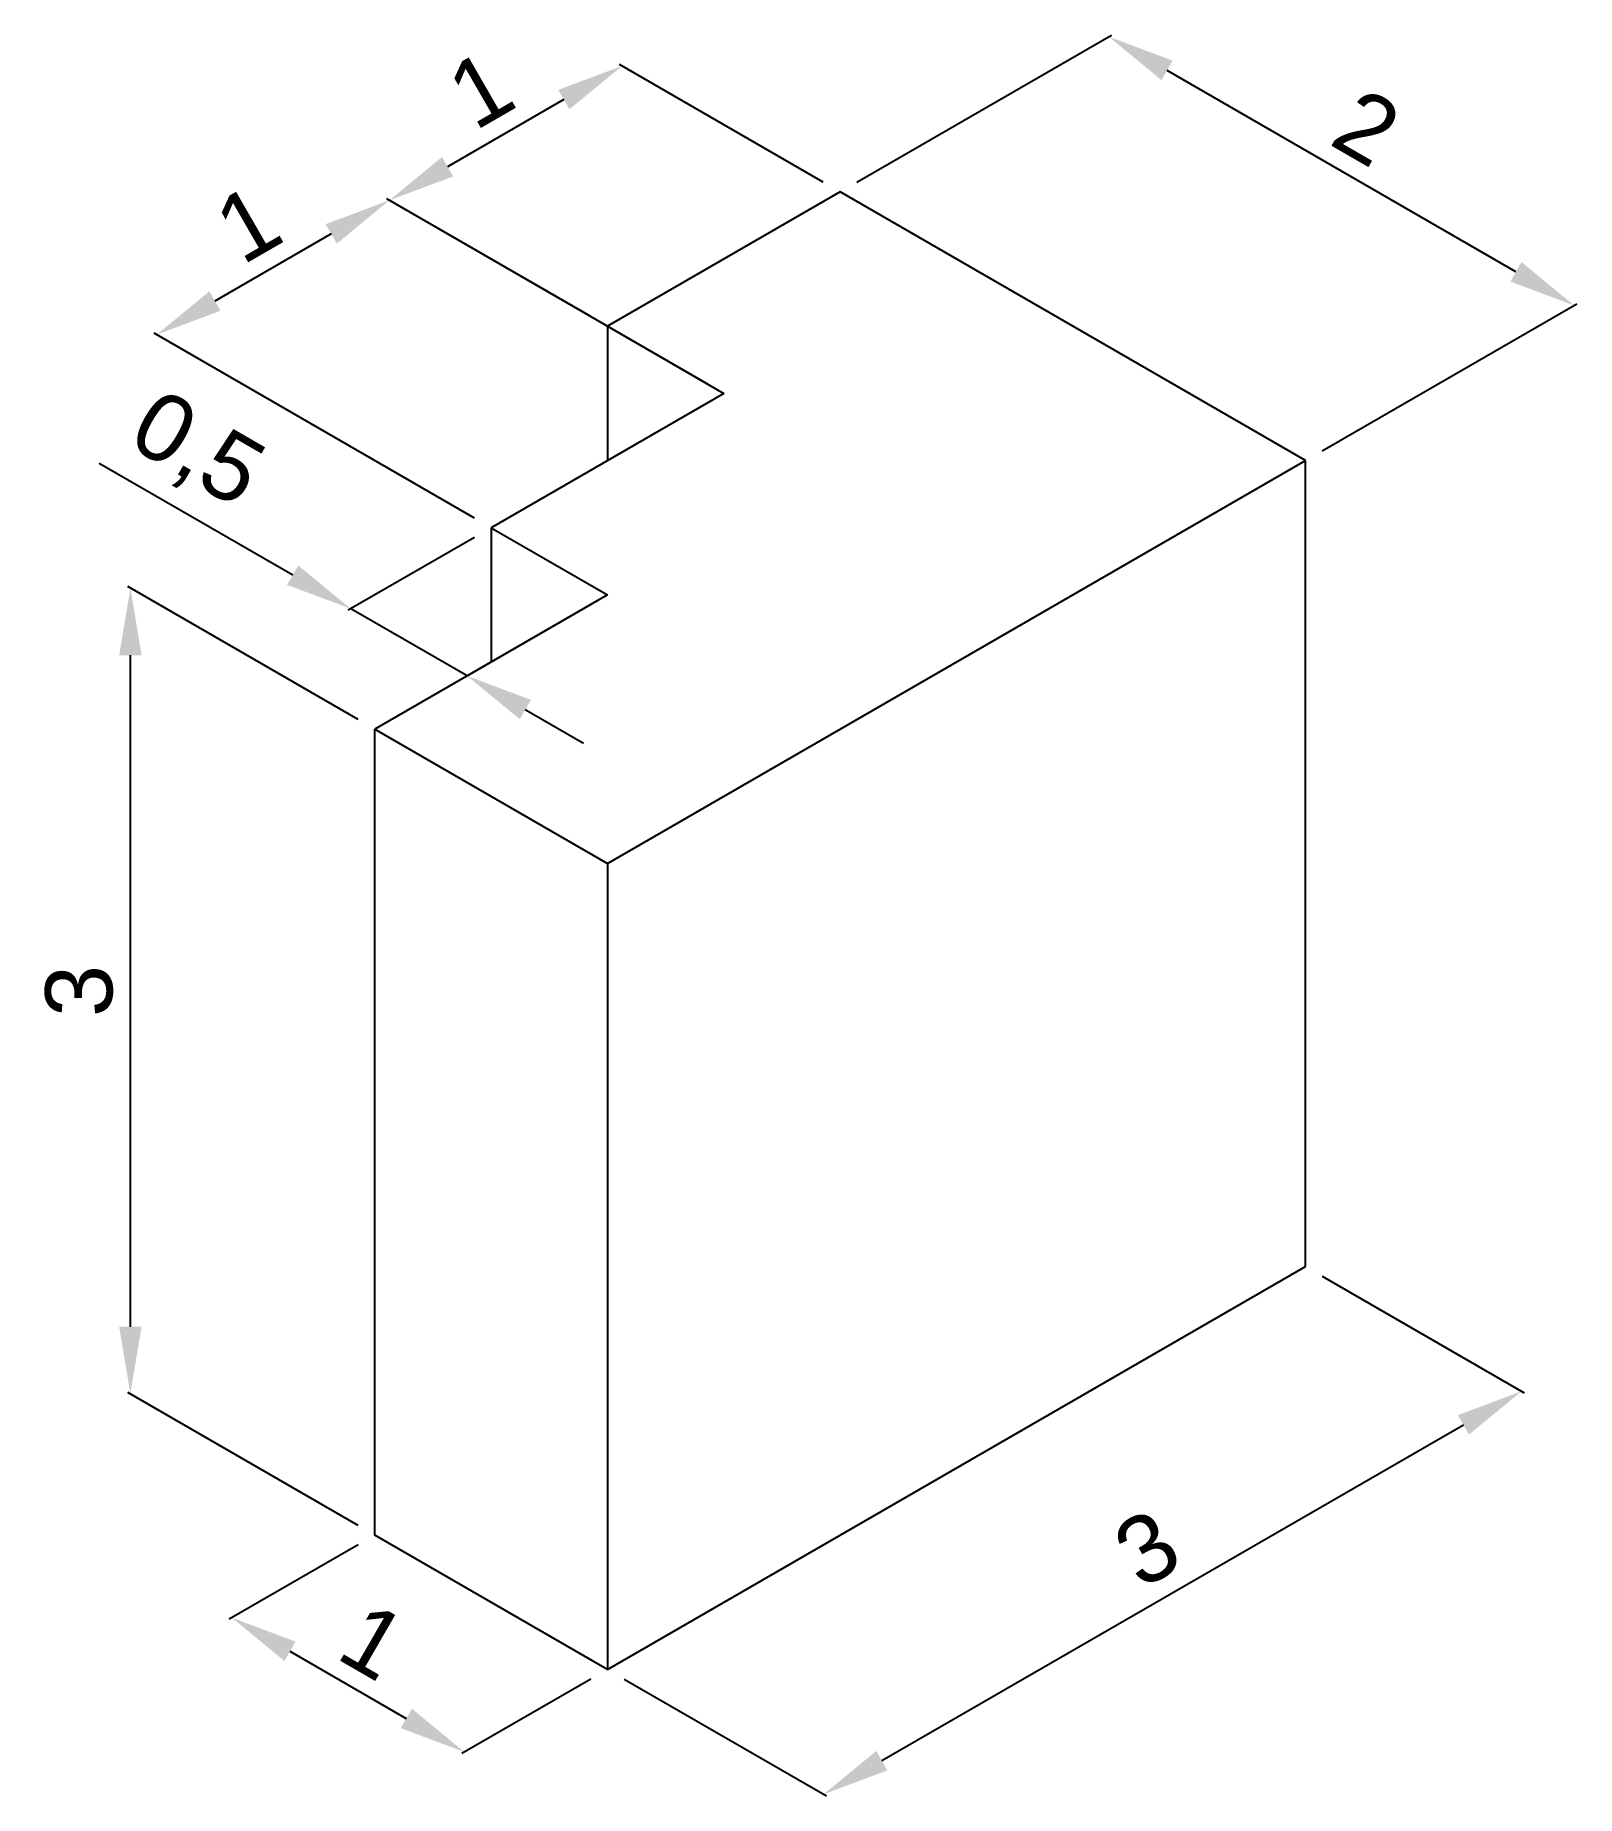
# Model space of a CAD drawing. Header units: millimetres. Extents: x -2.13 to 3.61, y -0.47 to 6.08.
import ezdxf

# ---------------------------------------------------------------- set-up
doc = ezdxf.new("R2010")
doc.units = ezdxf.units.MM
doc.styles.get("Standard").update_dxf_attribs({"font": 'arial.ttf'})
doc.dimstyles.new('ISO-25', dxfattribs={"dimtxt": 0.25, "dimasz": 0.25, "dimexe": 0.01, "dimexo": 0.0625, "dimgap": 0.0625, "dimtad": 1, "dimtxsty": 'Standard', "dimcen": 2.5, "dimadec": 0, "dimazin": 0, "dimtfac": 1, "dimtmove": 0, "dimatfit": 3, "dimfxl": 1, "dimarcsym": 0})

# ---------------------------------------------------------------- blocks, each defined once
blk = doc.blocks.new('*D1')
at = {"color": 0, "lineweight": -2, "transparency": 16777216}
for p, q in [((-0.9285, 0.4639), (-1.4086, 0.1867)), ((-1.1821, 0.0675), (-0.7491, -0.1825)), ((-0.0625, -0.0361), (-0.5426, -0.3133))]:
    blk.add_line(p, q, dxfattribs=at)
at = {"color": 0, "transparency": 16777216}
for points in [[(-1.1613, 0.1036), (-1.2029, 0.0314), (-1.3986, 0.1925)], [(-0.7283, -0.1464), (-0.7699, -0.2186), (-0.5326, -0.3075)]]:
    blk.add_solid(points, dxfattribs=at)
at = {"layer": 'Defpoints', "color": 0, "transparency": 16777216}
for p in [(-0.866, 0.5), (0, 0), (-0.5326, -0.3075)]:
    blk.add_point(p, dxfattribs=at)
at = {"color": 0, "transparency": 16777216, "insert": (-0.8716, 0.1053), "char_height": 0.25, "attachment_point": 5, "rotation": 330}
blk.add_mtext('1', dxfattribs=at)
blk = doc.blocks.new('*D2')
at = {"color": 0, "lineweight": -2, "transparency": 16777216}
for p, q in [((-0.9285, 3.5361), (-1.7863, 4.0313)), ((-1.7763, 1.2755), (-1.7763, 3.7755)), ((-0.9285, 0.5361), (-1.7863, 1.0313))]:
    blk.add_line(p, q, dxfattribs=at)
at = {"color": 0, "transparency": 16777216}
for points in [[(-1.8179, 3.7755), (-1.7346, 3.7755), (-1.7763, 4.0255)], [(-1.8179, 1.2755), (-1.7346, 1.2755), (-1.7763, 1.0255)]]:
    blk.add_solid(points, dxfattribs=at)
at = {"layer": 'Defpoints', "color": 0, "transparency": 16777216}
for p in [(-1.7763, 4.0255), (-0.866, 3.5), (-0.866, 0.5)]:
    blk.add_point(p, dxfattribs=at)
at = {"color": 0, "transparency": 16777216, "insert": (-1.9665, 2.5255), "char_height": 0.25, "attachment_point": 5, "rotation": 90}
blk.add_mtext('3', dxfattribs=at)
blk = doc.blocks.new('*D3')
at = {"color": 0, "lineweight": -2, "transparency": 16777216}
for p, q in [((2.6606, 1.4639), (3.4129, 1.0296)), ((1.0213, -0.3396), (3.1863, 0.9104)), ((0.0625, -0.0361), (0.8148, -0.4704))]:
    blk.add_line(p, q, dxfattribs=at)
at = {"color": 0, "transparency": 16777216}
for points in [[(3.1655, 0.9464), (3.2072, 0.8743), (3.4029, 1.0354)], [(1.0005, -0.3036), (1.0421, -0.3757), (0.8048, -0.4646)]]:
    blk.add_solid(points, dxfattribs=at)
at = {"layer": 'Defpoints', "color": 0, "transparency": 16777216}
for p in [(2.5981, 1.5), (3.4029, 1.0354), (0, 0)]:
    blk.add_point(p, dxfattribs=at)
at = {"color": 0, "transparency": 16777216, "insert": (2.0087, 0.4501), "char_height": 0.25, "attachment_point": 5, "rotation": 30}
blk.add_mtext('3', dxfattribs=at)
blk = doc.blocks.new('*D4')
at = {"color": 0, "lineweight": -2, "transparency": 16777216}
for p, q in [((0.9285, 5.5361), (1.8765, 6.0834)), ((3.382, 5.2026), (2.083, 5.9526)), ((2.6606, 4.5361), (3.6085, 5.0834))]:
    blk.add_line(p, q, dxfattribs=at)
at = {"color": 0, "transparency": 16777216}
for points in [[(2.1038, 5.9887), (2.0621, 5.9165), (1.8665, 6.0776)], [(3.4028, 5.2387), (3.3612, 5.1665), (3.5985, 5.0776)]]:
    blk.add_solid(points, dxfattribs=at)
at = {"layer": 'Defpoints', "color": 0, "transparency": 16777216}
for p in [(1.8665, 6.0776), (0.866, 5.5), (2.5981, 4.5)]:
    blk.add_point(p, dxfattribs=at)
at = {"color": 0, "transparency": 16777216, "insert": (2.8265, 5.7404), "char_height": 0.25, "attachment_point": 5, "rotation": 330}
blk.add_mtext('2', dxfattribs=at)
blk = doc.blocks.new('*D5')
at = {"color": 0, "lineweight": -2, "transparency": 16777216}
for p, q in [((0.8035, 5.5361), (0.0441, 5.9746)), ((-0.1624, 5.8438), (-0.5954, 5.5938)), ((-0.0625, 5.0361), (-0.822, 5.4746))]:
    blk.add_line(p, q, dxfattribs=at)
at = {"color": 0, "transparency": 16777216}
for points in [[(-0.1833, 5.8799), (-0.1416, 5.8077), (0.0541, 5.9688)], [(-0.6163, 5.6299), (-0.5746, 5.5577), (-0.812, 5.4688)]]:
    blk.add_solid(points, dxfattribs=at)
at = {"layer": 'Defpoints', "color": 0, "transparency": 16777216}
for p in [(-0.812, 5.4688), (0.866, 5.5), (0, 5)]:
    blk.add_point(p, dxfattribs=at)
at = {"color": 0, "transparency": 16777216, "insert": (-0.4729, 5.8816), "char_height": 0.25, "attachment_point": 5, "rotation": 30}
blk.add_mtext('1', dxfattribs=at)
blk = doc.blocks.new('*D6')
at = {"color": 0, "lineweight": -2, "transparency": 16777216}
for p, q in [((0.3705, 4.7861), (-0.822, 5.4746)), ((-1.0285, 5.3438), (-1.4615, 5.0938)), ((-0.4955, 4.2861), (-1.688, 4.9746))]:
    blk.add_line(p, q, dxfattribs=at)
at = {"color": 0, "transparency": 16777216}
for points in [[(-1.0493, 5.3799), (-1.0076, 5.3077), (-0.812, 5.4688)], [(-1.4823, 5.1299), (-1.4406, 5.0577), (-1.678, 4.9688)]]:
    blk.add_solid(points, dxfattribs=at)
at = {"layer": 'Defpoints', "color": 0, "transparency": 16777216}
for p in [(-1.678, 4.9688), (0.433, 4.75), (-0.433, 4.25)]:
    blk.add_point(p, dxfattribs=at)
at = {"color": 0, "transparency": 16777216, "insert": (-1.339, 5.3816), "char_height": 0.25, "attachment_point": 5, "rotation": 30}
blk.add_mtext('1', dxfattribs=at)
blk = doc.blocks.new('*D7')
at = {"color": 0, "lineweight": -2, "transparency": 16777216}
for p, q in [((-1.172, 4.0733), (-1.8926, 4.4893)), ((-0.4955, 4.2139), (-0.9655, 3.9426)), ((-0.5225, 3.6983), (-0.9555, 3.9483)), ((-0.0625, 3.9639), (-0.5325, 3.6926)), ((-0.306, 3.5733), (-0.0895, 3.4483))]:
    blk.add_line(p, q, dxfattribs=at)
at = {"color": 0, "transparency": 16777216}
for points in [[(-1.1512, 4.1094), (-1.1929, 4.0372), (-0.9555, 3.9483)], [(-0.2852, 3.6094), (-0.3268, 3.5372), (-0.5225, 3.6983)]]:
    blk.add_solid(points, dxfattribs=at)
at = {"layer": 'Defpoints', "color": 0, "transparency": 16777216}
for p in [(-0.433, 4.25), (0, 4), (-0.9555, 3.9483)]:
    blk.add_point(p, dxfattribs=at)
at = {"color": 0, "transparency": 16777216, "insert": (-1.5342, 4.5281), "char_height": 0.25, "attachment_point": 5, "rotation": 330}
blk.add_mtext('0,5', dxfattribs=at)

msp = doc.modelspace()

# ---------------------------------------------------------------- linework, layer by layer
for p, q in [((0.866, 5.5), (0, 5)), ((2.5981, 4.5), (0.866, 5.5)), ((0, 5), (0.433, 4.75)), ((0, 5), (0, 4.5)), ((0.433, 4.75), (-0.433, 4.25)), ((0, 3), (2.5981, 4.5)), ((2.5981, 1.5), (2.5981, 4.5)), ((-0.433, 4.25), (0, 4)), ((-0.433, 4.25), (-0.433, 3.75)), ((0, 4), (-0.866, 3.5)), ((-0.866, 3.5), (0, 3)), ((-0.866, 0.5), (-0.866, 3.5)), ((0, 3), (0, 0)), ((0, 0), (2.5981, 1.5)), ((0, 0), (-0.866, 0.5))]:
    msp.add_line(p, q)

# ---------------------------------------------------------------- dimensions: what is measured, and where the dimension line sits
for p1, p2, distance, picture, middle in [((0.866, 5.5), (0, 5), -0.812, '*D5', (-0.4729, 5.8816)), ((2.5981, 4.5), (0.866, 5.5), -1.0004, '*D4', (2.8265, 5.7404)), ((0.433, 4.75), (-0.433, 4.25), -1.245, '*D6', (-1.339, 5.3816)), ((0, 4), (-0.433, 4.25), 0.5225, '*D7', (-1.5342, 4.5281)), ((-0.866, 0.5), (-0.866, 3.5), 0.9102, '*D2', (-1.9665, 2.5255)), ((0, 0), (2.5981, 1.5), -0.8048, '*D3', (2.0087, 0.4501)), ((-0.866, 0.5), (0, 0), -0.5326, '*D1', (-0.8716, 0.1053))]:
    dim = msp.add_aligned_dim(p1=p1, p2=p2, distance=distance, dimstyle='ISO-25')
    dim.commit()
    dim.dimension.update_dxf_attribs({"geometry": picture, "text_midpoint": middle})

doc.saveas('drawing.dxf')
